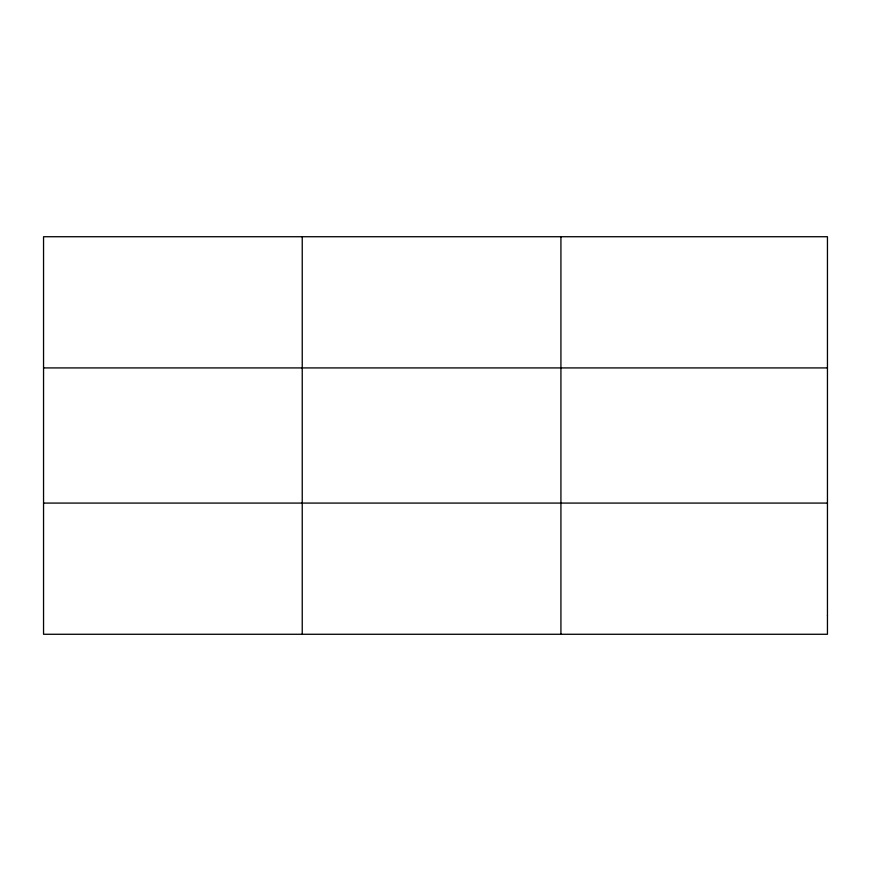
<?xml version="1.0" encoding="UTF-8"?>
<svg xmlns="http://www.w3.org/2000/svg" width="871" height="871" viewBox="0 0 871 871"><rect width="100%" height="100%" fill="white"/><g stroke="black" fill="none" stroke-linecap="round" stroke-linejoin="round"><path stroke-width="1.31" d="M302.237 634.273L302.237 236.727M560.924 634.273L560.924 236.727M43.55 367.921L827.45 367.921M43.55 503.079L827.45 503.079M827.45 615.536L827.45 634.273L43.55 634.273L43.55 236.727L827.45 236.727L827.45 615.536"/></g></svg>
